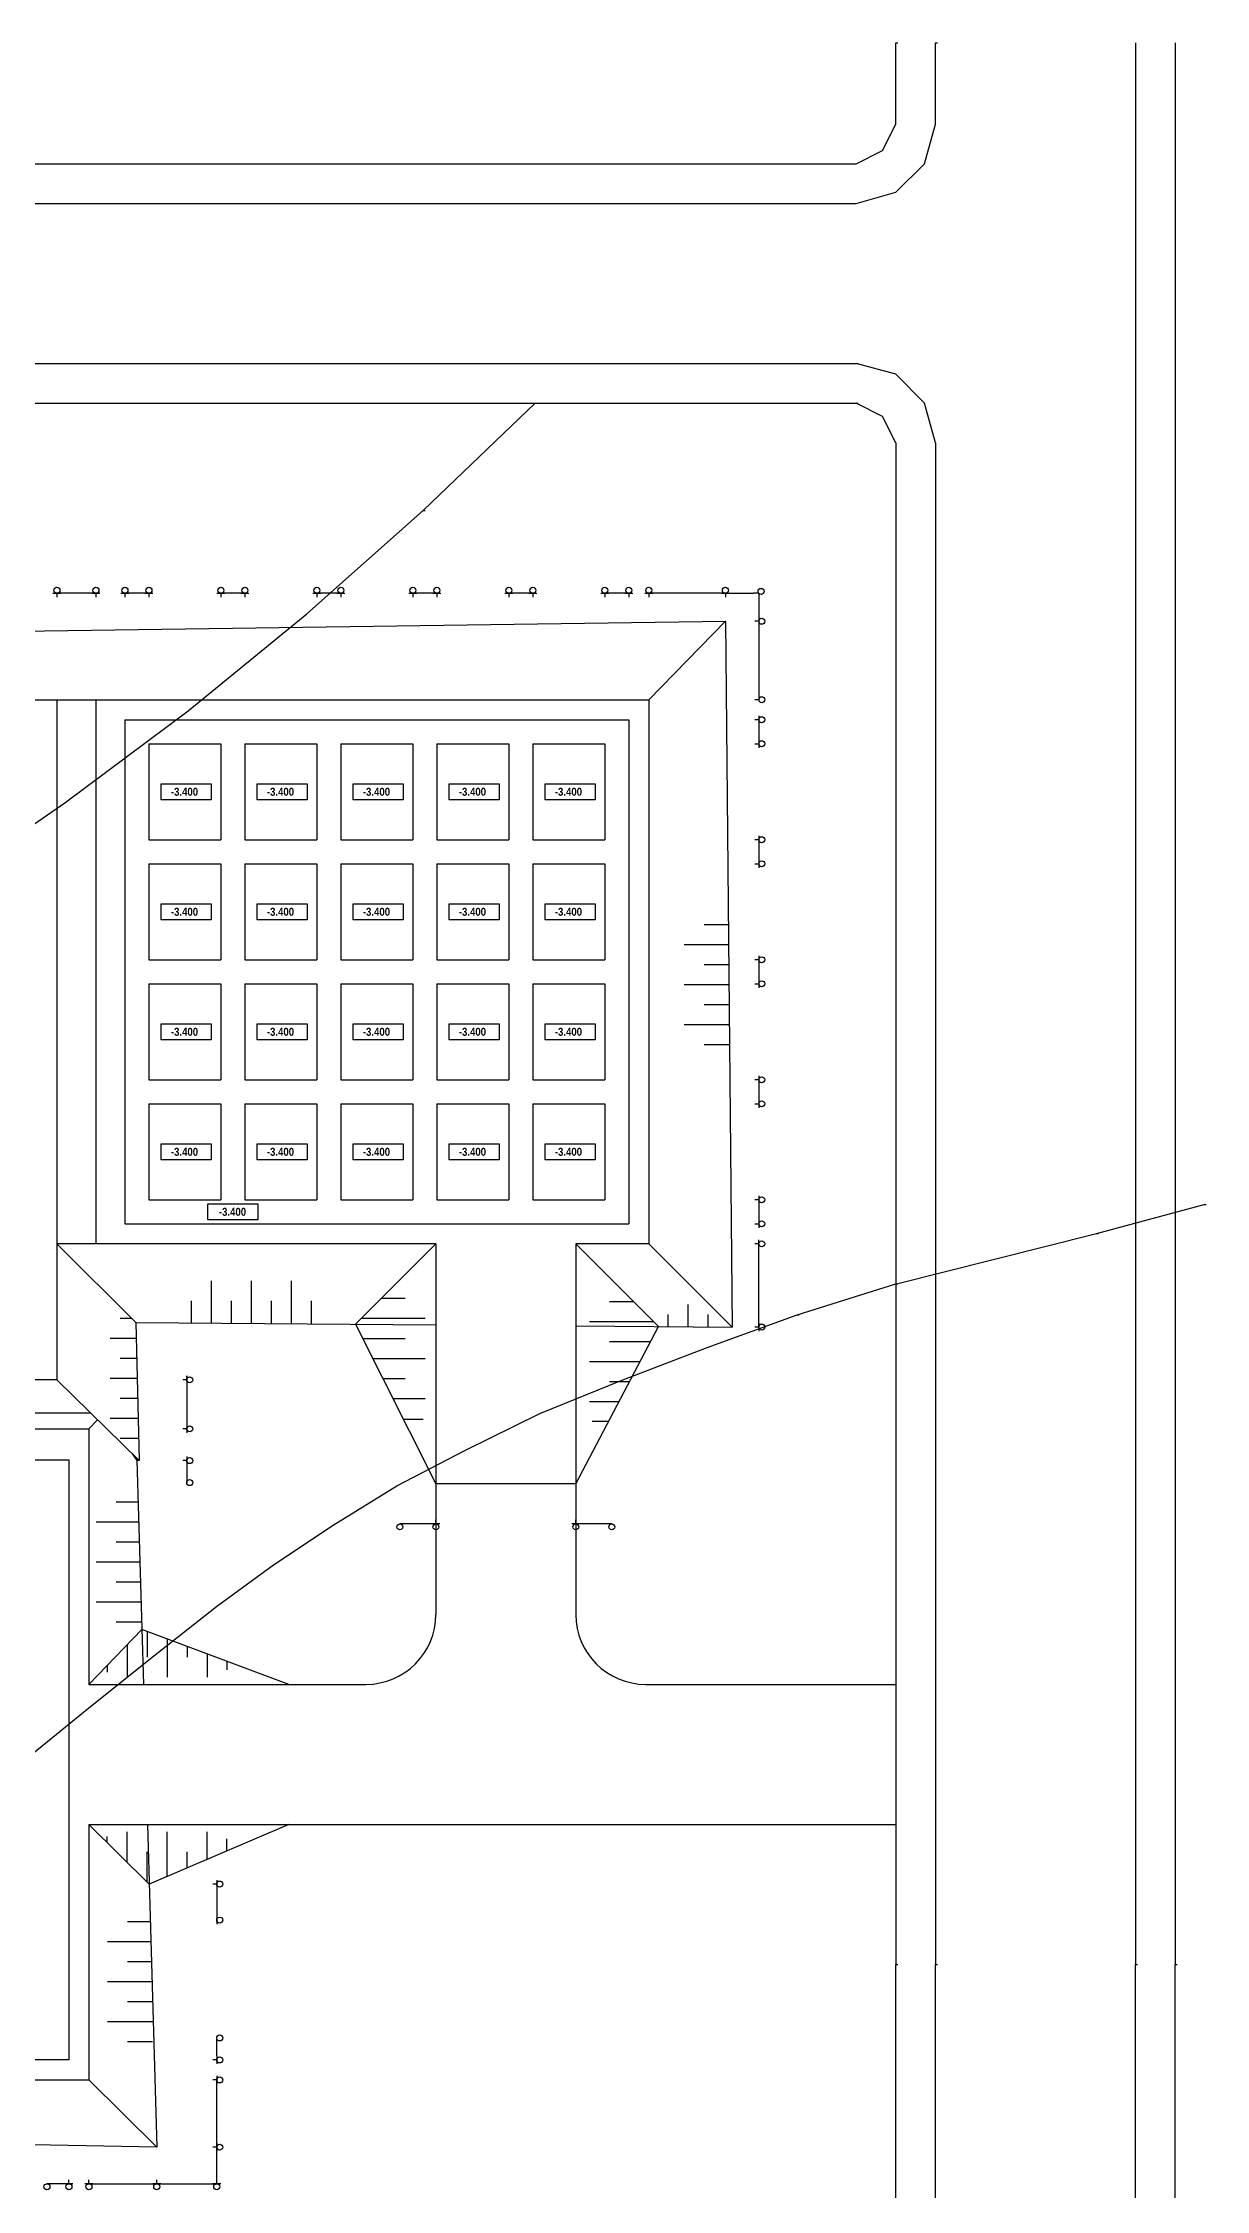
# Model space of a CAD drawing. Header units: millimetres. Extents: x -51 to 2999949, y -1641567 to 415040.
# Drawn here: x 1997370 to 2055538, y 195180 to 302519 of the extents above; entities that cross this region are included whole.
import ezdxf

# ---------------------------------------------------------------- set-up
doc = ezdxf.new("R2010")
doc.units = ezdxf.units.MM
doc.header["$LTSCALE"] = 75
doc.header["$MEASUREMENT"] = 0
doc.layers.get('0').update_dxf_attribs({"linetype": 'CONTINUOUS'})
for name, color, linetype in [('cesty', 161, 'CONTINUOUS'), ('objekt A+B', 10, 'CONTINUOUS'), ('objekt B pasy', 140, 'CONTINUOUS'), ('objekt C', 30, 'CONTINUOUS'), ('objekt C deska', 150, 'CONTINUOUS'), ('svahování', 80, 'CONTINUOUS'), ('TEXT hlouby PPD', 255, 'CONTINUOUS'), ('TEXT hlouby SJ', 6, 'CONTINUOUS'), ('vytyčení', 50, 'CONTINUOUS')]:
    doc.layers.add(name, color=color, linetype=linetype)
doc.styles.add('hloubky patek a pasu', font='ariblk.ttf', dxfattribs={"width": 0.75, "height": 400})

msp = doc.modelspace()

# ---------------------------------------------------------------- linework, layer by layer
for p, q in [((1889847.5854, 286496.2561), (2038142.3038, 286496.2561)), ((1889847.5854, 284515.909), (2038142.3038, 284515.909))]:
    msp.add_line(p, q)
for points in [[(1885784.0135, 302519.0837), (1885784.0135, 298455.5184), (1886324.1064, 296475.1713), (1887764.3607, 295060.6413), (1889847.5854, 294494.8241), (2038039.4327, 294494.8241), (2040019.7798, 295060.6413), (2041460.0406, 296475.1713), (2042000.127, 298455.5184), (2042000.127, 302519.0837), (2042103.0111, 302519.0837)], [(1887764.3607, 302519.0837), (1887764.3607, 298455.5184), (1888407.3312, 297143.8596), (1889847.5854, 296475.1713), (2038039.4327, 296475.1713), (2039351.0915, 297143.8596), (2040019.7798, 298455.5184), (2040019.7798, 302519.0837), (2040122.664, 302519.0837)], [(2052004.7468, 302519.0837), (2052004.7468, 206459.2977), (2052107.6179, 206459.2977)], [(2053985.0939, 302519.0837), (2053985.0939, 206459.2977), (2054087.9781, 206459.2977)], [(2042000.127, 282535.5619), (2041460.0406, 284515.909), (2040019.7798, 285956.1567), (2038039.4327, 286496.2561), (2038142.3038, 286496.2561)], [(2016384.1901, 279140.6848), (2021990.8873, 284515.909), (2022093.7715, 284515.909)], [(2040019.7798, 282535.5619), (2039351.0915, 283847.2207), (2038039.4327, 284515.909), (2038142.3038, 284515.909)], [(2040019.7798, 282535.5619), (2040019.7798, 206459.2977), (2040122.664, 206459.2977)], [(2042000.127, 282535.5619), (2042000.127, 206459.2977), (2042103.0111, 206459.2977)], [(1971864.9041, 248509.5596), (1978783.2602, 252135.9228), (1985598.7582, 255968.0281), (1992079.899, 260134.4646), (1998458.1687, 264532.3872), (2004630.6832, 269136.052), (2010571.7376, 273971.2029), (2016384.1901, 279140.6848), (2016487.0612, 279140.6848)], [(2050059.47, 243005.7465), (2055434.6942, 244445.9942), (2055537.5653, 244445.9942)], [(2039951.4623, 240463.9505), (2040054.8371, 240485.3), (2044889.9881, 241694.0877), (2050059.47, 243005.7465), (2050162.3411, 243005.7465)], [(2035081.7709, 238942.155), (2040019.7798, 240485.3), (2040122.664, 240485.3)], [(1979889.1768, 202395.7192), (1984287.0994, 206356.4266), (1988453.5358, 209957.0458), (1992414.2432, 213377.6537), (1996169.1821, 216438.1866), (1999666.9564, 219292.9904), (2002984.6802, 221942.0258), (2006045.2262, 224359.6013), (2008900.0038, 226442.8195), (2011883.3964, 228423.1666), (2015072.5313, 230377.796), (2018467.4083, 232152.4009), (2022222.3604, 234004.1592), (2026285.9257, 235650.1491), (2030580.9772, 237296.1651), (2035081.7709, 238942.155), (2035184.642, 238942.155)], [(1885784.0135, 206459.2977), (1885784.0135, 124441.9724), (1886324.1064, 122358.7477), (1887764.3607, 120918.4934), (1889847.5854, 120378.4005), (2038039.4327, 120378.4005), (2040019.7798, 120918.4934), (2041460.0406, 122358.7477), (2042000.127, 124441.9724), (2042000.127, 206459.2977), (2042103.0111, 206459.2977)], [(1887764.3607, 206459.2977), (1887764.3607, 124441.9724), (1888407.3312, 123027.436), (1889847.5854, 122358.7477), (2038039.4327, 122358.7477), (2039351.0915, 123027.436), (2040019.7798, 124441.9724), (2040019.7798, 206459.2977), (2040122.664, 206459.2977)], [(2052004.7468, 104355.573), (2052004.7468, 206459.2977), (2052107.6179, 206459.2977)], [(2053985.0939, 104355.573), (2053985.0939, 206459.2977), (2054087.9781, 206459.2977)]]:
    msp.add_lwpolyline(points)
at = {"layer": 'cesty'}
for p, q in [((2017019.7798, 242484.2977), (2012997.2698, 238461.7876)), ((2017019.7798, 242484.2977), (2017019.7798, 223959.2977)), ((2024019.7798, 242484.2977), (2024019.7798, 223959.2977)), ((2024019.7798, 242484.2977), (2028154.5737, 238349.5038)), ((2024019.7798, 242484.2977), (2024019.7798, 230484.2977)), ((2012997.2698, 238461.7876), (2017019.7798, 230484.2977)), ((2017019.7798, 238431.9892), (2017019.7798, 226431.9892)), ((2024019.7798, 230484.2977), (2028154.5737, 238349.5038)), ((2024019.7798, 230484.2977), (2017019.7798, 230484.2977)), ((1999669.7798, 220459.2977), (2002313.0059, 223197.2844)), ((2009669.7798, 220459.2977), (2002313.0059, 223197.2844)), ((1999669.7798, 220459.2977), (2013519.7798, 220459.2977)), ((1999669.7798, 220459.2977), (2009669.7798, 220459.2977)), ((2027519.7798, 220459.2977), (2036019.7798, 220459.2977)), ((2027519.7798, 220459.2977), (2040019.7798, 220459.2977)), ((1999669.7798, 213459.2977), (2040019.7798, 213459.2977)), ((1999669.7798, 213459.2977), (2002680.984, 210475.7891)), ((2009669.7798, 213459.2977), (2002680.984, 210475.7891))]:
    msp.add_line(p, q, dxfattribs=at)
for centre, start, end in [((2013519.7798, 223959.2977), 270, 0), ((2027519.7798, 223959.2977), 180, 270)]:
    msp.add_arc(centre, 3500, start, end, dxfattribs=at)
at = {"layer": 'objekt A+B'}
for p, q in [((1952896.208, 272494.6339), (2031498.657, 273605.3723)), ((2027669.7798, 269684.2977), (2031498.657, 273605.3723)), ((2031498.657, 273605.3723), (2031841.4152, 238322.192)), ((1955669.7798, 269684.2977), (2027669.7798, 269684.2977)), ((1998069.7798, 269684.2977), (1998069.7798, 242484.2977)), ((2000019.7798, 269684.2977), (2000019.7798, 242484.2977)), ((2027669.7798, 269684.2977), (2027669.7798, 242484.2977)), ((2017019.7798, 242484.2977), (1998069.7798, 242484.2977)), ((1998069.7798, 242484.2977), (1998069.7798, 235684.2977)), ((1998069.7798, 242484.2977), (2002010.904, 238543.1735)), ((2027669.7798, 242484.2977), (2024019.7798, 242484.2977)), ((2027669.7798, 242484.2977), (2031831.8143, 238322.2632)), ((2002010.904, 238543.1735), (2002185.7949, 231646.8748)), ((2002010.904, 238543.1735), (2017019.7798, 238431.9892)), ((2024019.7798, 238380.1339), (2031841.4152, 238322.192)), ((1998069.7798, 235684.2977), (1955669.7798, 235684.2977)), ((1998069.7798, 235684.2977), (2002185.7949, 231646.8748)), ((2002185.7949, 231646.8748), (2002068.576, 231647.5525))]:
    msp.add_line(p, q, dxfattribs=at)
at = {"layer": 'objekt B pasy', "extrusion": (3.35875e-15, -3.39308e-16, -1)}
for p, q in [((2001469.7798, 268684.2977), (2001469.7798, 243484.2977)), ((2001469.7798, 268684.2977), (2026669.7798, 268684.2977)), ((2026669.7798, 268684.2977), (2026669.7798, 243484.2977)), ((2002669.7798, 267484.2977), (2006269.7798, 267484.2977)), ((2002669.7798, 267484.2977), (2002669.7798, 262684.2977)), ((2006269.7798, 267484.2977), (2006269.7798, 262684.2977)), ((2007469.7798, 267484.2977), (2011069.7798, 267484.2977)), ((2007469.7798, 267484.2977), (2007469.7798, 262684.2977)), ((2011069.7798, 267484.2977), (2011069.7798, 262684.2977)), ((2012269.7798, 267484.2977), (2015869.7798, 267484.2977)), ((2012269.7798, 267484.2977), (2012269.7798, 262684.2977)), ((2015869.7798, 267484.2977), (2015869.7798, 262684.2977)), ((2017069.7798, 267484.2977), (2020669.7798, 267484.2977)), ((2017069.7798, 267484.2977), (2017069.7798, 262684.2977)), ((2020669.7798, 267484.2977), (2020669.7798, 262684.2977)), ((2021869.7798, 267484.2977), (2025469.7798, 267484.2977)), ((2021869.7798, 267484.2977), (2021869.7798, 262684.2977)), ((2025469.7798, 267484.2977), (2025469.7798, 262684.2977)), ((2002669.7798, 262684.2977), (2006269.7798, 262684.2977)), ((2007469.7798, 262684.2977), (2011069.7798, 262684.2977)), ((2012269.7798, 262684.2977), (2015869.7798, 262684.2977)), ((2017069.7798, 262684.2977), (2020669.7798, 262684.2977)), ((2021869.7798, 262684.2977), (2025469.7798, 262684.2977)), ((2002669.7798, 261484.2977), (2006269.7798, 261484.2977)), ((2002669.7798, 261484.2977), (2002669.7798, 256684.2977)), ((2006269.7798, 261484.2977), (2006269.7798, 256684.2977)), ((2007469.7798, 261484.2977), (2011069.7798, 261484.2977)), ((2007469.7798, 261484.2977), (2007469.7798, 256684.2977)), ((2011069.7798, 261484.2977), (2011069.7798, 256684.2977)), ((2012269.7798, 261484.2977), (2015869.7798, 261484.2977)), ((2012269.7798, 261484.2977), (2012269.7798, 256684.2977)), ((2015869.7798, 261484.2977), (2015869.7798, 256684.2977)), ((2017069.7798, 261484.2977), (2020669.7798, 261484.2977)), ((2017069.7798, 261484.2977), (2017069.7798, 256684.2977)), ((2020669.7798, 261484.2977), (2020669.7798, 256684.2977)), ((2021869.7798, 261484.2977), (2025469.7798, 261484.2977)), ((2021869.7798, 261484.2977), (2021869.7798, 256684.2977)), ((2025469.7798, 261484.2977), (2025469.7798, 256684.2977)), ((2002669.7798, 256684.2977), (2006269.7798, 256684.2977)), ((2007469.7798, 256684.2977), (2011069.7798, 256684.2977)), ((2012269.7798, 256684.2977), (2015869.7798, 256684.2977)), ((2017069.7798, 256684.2977), (2020669.7798, 256684.2977)), ((2021869.7798, 256684.2977), (2025469.7798, 256684.2977)), ((2002669.7798, 255484.2977), (2006269.7798, 255484.2977)), ((2002669.7798, 255484.2977), (2002669.7798, 250684.2977)), ((2006269.7798, 255484.2977), (2006269.7798, 250684.2977)), ((2007469.7798, 255484.2977), (2011069.7798, 255484.2977)), ((2007469.7798, 255484.2977), (2007469.7798, 250684.2977)), ((2011069.7798, 255484.2977), (2011069.7798, 250684.2977)), ((2012269.7798, 255484.2977), (2015869.7798, 255484.2977)), ((2012269.7798, 255484.2977), (2012269.7798, 250684.2977)), ((2015869.7798, 255484.2977), (2015869.7798, 250684.2977)), ((2017069.7798, 255484.2977), (2020669.7798, 255484.2977)), ((2017069.7798, 255484.2977), (2017069.7798, 250684.2977)), ((2020669.7798, 255484.2977), (2020669.7798, 250684.2977)), ((2021869.7798, 255484.2977), (2025469.7798, 255484.2977)), ((2021869.7798, 255484.2977), (2021869.7798, 250684.2977)), ((2025469.7798, 255484.2977), (2025469.7798, 250684.2977)), ((2002669.7798, 250684.2977), (2006269.7798, 250684.2977)), ((2007469.7798, 250684.2977), (2011069.7798, 250684.2977)), ((2012269.7798, 250684.2977), (2015869.7798, 250684.2977)), ((2017069.7798, 250684.2977), (2020669.7798, 250684.2977)), ((2021869.7798, 250684.2977), (2025469.7798, 250684.2977)), ((2002669.7798, 249484.2977), (2006269.7798, 249484.2977)), ((2002669.7798, 249484.2977), (2002669.7798, 244684.2977)), ((2006269.7798, 249484.2977), (2006269.7798, 244684.2977)), ((2007469.7798, 249484.2977), (2011069.7798, 249484.2977)), ((2007469.7798, 249484.2977), (2007469.7798, 244684.2977)), ((2011069.7798, 249484.2977), (2011069.7798, 244684.2977)), ((2012269.7798, 249484.2977), (2015869.7798, 249484.2977)), ((2012269.7798, 249484.2977), (2012269.7798, 244684.2977)), ((2015869.7798, 249484.2977), (2015869.7798, 244684.2977)), ((2017069.7798, 249484.2977), (2020669.7798, 249484.2977)), ((2017069.7798, 249484.2977), (2017069.7798, 244684.2977)), ((2020669.7798, 249484.2977), (2020669.7798, 244684.2977)), ((2021869.7798, 249484.2977), (2025469.7798, 249484.2977)), ((2021869.7798, 249484.2977), (2021869.7798, 244684.2977)), ((2025469.7798, 249484.2977), (2025469.7798, 244684.2977)), ((2002669.7798, 244684.2977), (2006269.7798, 244684.2977)), ((2007469.7798, 244684.2977), (2011069.7798, 244684.2977)), ((2012269.7798, 244684.2977), (2015869.7798, 244684.2977)), ((2017069.7798, 244684.2977), (2020669.7798, 244684.2977)), ((2021869.7798, 244684.2977), (2025469.7798, 244684.2977)), ((2001469.7798, 243484.2977), (2026669.7798, 243484.2977))]:
    msp.add_line(p, q, dxfattribs=at)
at = {"layer": 'objekt C'}
for p, q in [((1954862.7267, 234041.3508), (1999744.7083, 234041.3508)), ((1955669.7798, 233234.2977), (1999669.7798, 233234.2977)), ((1999669.7798, 233234.2977), (2000106.3972, 233686.568)), ((1999669.7798, 233234.2977), (1999669.7798, 220459.2977)), ((2001838.6105, 231987.4301), (2002068.576, 231647.5525)), ((2002068.576, 231647.5525), (2002392.2041, 220459.2977)), ((1999669.7798, 213459.2977), (1999669.7798, 200684.2977)), ((2002594.6839, 213459.2977), (2003061.4127, 197323.8594)), ((1955669.7798, 200684.2977), (1999669.7798, 200684.2977)), ((1999669.7798, 200684.2977), (2003061.4127, 197323.8594)), ((2003061.4127, 197323.8594), (1953206.4049, 198294.1441))]:
    msp.add_line(p, q, dxfattribs=at)
at = {"layer": 'objekt C deska', "extrusion": (1.93959e-16, -3.39308e-16, -1)}
for p, q in [((1956669.7798, 231684.2977), (1998669.7798, 231684.2977)), ((1998669.7798, 231684.2977), (1998669.7798, 201684.2977)), ((1998669.7798, 201684.2977), (1956669.7798, 201684.2977))]:
    msp.add_line(p, q, dxfattribs=at)
at = {"layer": 'svahování'}
for p, q in [((2031646.0646, 258431.3806), (2030439.3679, 258431.3806)), ((2031655.7791, 257431.3806), (2029439.3679, 257431.3806)), ((2031665.4936, 256431.3806), (2030439.3679, 256431.3806)), ((2031675.2081, 255431.3806), (2029439.3679, 255431.3806)), ((2031689.3679, 254431.3806), (2030439.3679, 254431.3806)), ((2031689.3679, 253431.3806), (2029439.3679, 253431.3806)), ((2031689.3679, 252431.3806), (2030439.3679, 252431.3806)), ((2005794.6452, 238515.1439), (2005794.6452, 240632.4464)), ((2007794.6452, 238500.3281), (2007794.6452, 240632.4464)), ((2009794.6452, 238485.5123), (2009794.6452, 240632.4464)), ((2004794.6452, 238522.5518), (2004794.6452, 239632.4464)), ((2006794.6452, 238507.736), (2006794.6452, 239632.4464)), ((2008794.6452, 238492.9202), (2008794.6452, 239632.4464)), ((2010794.6452, 238478.1044), (2010794.6452, 239632.4464)), ((2014295.0067, 239759.5245), (2015490.6182, 239759.5245)), ((2026912.8801, 239591.1974), (2025704.024, 239591.1974)), ((2029640.6933, 238338.4948), (2029640.6933, 239445.1886)), ((2001801.9215, 238752.156), (2001225.2647, 238752.156)), ((2013295.0067, 238759.5245), (2016490.6182, 238759.5245)), ((2027912.8801, 238591.1974), (2024704.024, 238591.1974)), ((2028640.6933, 238345.9027), (2028640.6933, 238945.1886)), ((2030640.6933, 238331.0869), (2030640.6933, 238945.1886)), ((2002030.9643, 237752.156), (2000725.2647, 237752.156)), ((2013351.3736, 237759.5245), (2015490.6182, 237759.5245)), ((2027755.9267, 237591.1974), (2025704.024, 237591.1974)), ((2002056.3244, 236752.156), (2001225.2647, 236752.156)), ((2013855.6062, 236759.5245), (2016490.6182, 236759.5245)), ((2027230.2197, 236591.1974), (2024704.024, 236591.1974)), ((2002081.6845, 235752.156), (2000725.2647, 235752.156)), ((2014359.8387, 235759.5245), (2015490.6182, 235759.5245)), ((2026704.5127, 235591.1974), (2025704.024, 235591.1974)), ((2002107.0447, 234752.156), (2001225.2647, 234752.156)), ((2014864.0713, 234759.5245), (2016490.6182, 234759.5245)), ((2026178.8057, 234591.1974), (2024704.024, 234591.1974)), ((2002132.4048, 233752.156), (2000725.2647, 233752.156)), ((2016388.8586, 233703.1099), (2015396.7499, 233703.1099)), ((2025662.8272, 233609.7029), (2024841.1398, 233609.7029)), ((2002157.7649, 232752.156), (2001225.2647, 232752.156)), ((2002128.8189, 229564.8759), (2001038.812, 229564.8759)), ((2002157.7446, 228564.8759), (2000038.812, 228564.8759)), ((2002186.6703, 227564.8759), (2001038.812, 227564.8759)), ((2002215.596, 226564.8759), (2000038.812, 226564.8759)), ((2002244.5217, 225564.8759), (2001038.812, 225564.8759)), ((2002273.4474, 224564.8759), (2000038.812, 224564.8759)), ((2002288.812, 223564.8759), (2001038.812, 223564.8759)), ((2001574.9784, 222432.7983), (2001574.9784, 220828.5771)), ((2002574.9784, 223099.7855), (2002574.9784, 221828.5771)), ((2003574.9784, 222727.6133), (2003574.9784, 220828.5771)), ((2004574.9784, 222355.4411), (2004574.9784, 221828.5771)), ((2000574.9784, 221396.9479), (2000574.9784, 221064.2081)), ((2005574.9784, 221983.2689), (2005574.9784, 220828.5771)), ((2006574.9784, 221611.0967), (2006574.9784, 221182.3805)), ((2000574.9784, 212562.4247), (2000574.9784, 212854.3872)), ((2001574.9784, 211571.6223), (2001574.9784, 213090.0182)), ((2003574.9784, 210857.4342), (2003574.9784, 213090.0182)), ((2005574.9784, 211711.2318), (2005574.9784, 213090.0182)), ((2006574.9784, 212138.1306), (2006574.9784, 212736.2149)), ((2002574.9784, 210580.8198), (2002574.9784, 212090.0182)), ((2004574.9784, 211284.333), (2004574.9784, 212090.0182)), ((2002735.3264, 208597.0995), (2001591.5468, 208597.0995)), ((2002764.2521, 207597.0995), (2000591.5468, 207597.0995)), ((2002793.1778, 206597.0995), (2001591.5468, 206597.0995)), ((2002841.5468, 205597.0995), (2000591.5468, 205597.0995)), ((2002841.5468, 204597.0995), (2001591.5468, 204597.0995)), ((2002841.5468, 203597.0995), (2000591.5468, 203597.0995)), ((2002841.5468, 202597.0995), (2001591.5468, 202597.0995))]:
    msp.add_line(p, q, dxfattribs=at)
at = {"layer": 'TEXT hlouby PPD'}
msp.add_line((2002466.997, 267522.3035), (2002466.997, 267522.3035), dxfattribs=at)
msp.add_line((2002466.997, 267522.3035), (2002466.997, 267522.3035), dxfattribs=at)
at = {"layer": 'TEXT hlouby PPD', "elevation": 0}
for points in [[(2003288.7608, 265484.2977), (2005788.7608, 265484.2977), (2005788.7608, 264684.2977), (2003288.7608, 264684.2977)], [(2008088.7608, 265484.2977), (2010588.7608, 265484.2977), (2010588.7608, 264684.2977), (2008088.7608, 264684.2977)], [(2012888.7608, 265484.2977), (2015388.7608, 265484.2977), (2015388.7608, 264684.2977), (2012888.7608, 264684.2977)], [(2017688.7608, 265484.2977), (2020188.7608, 265484.2977), (2020188.7608, 264684.2977), (2017688.7608, 264684.2977)], [(2022488.7608, 265484.2977), (2024988.7608, 265484.2977), (2024988.7608, 264684.2977), (2022488.7608, 264684.2977)], [(2003288.7608, 259484.2977), (2005788.7608, 259484.2977), (2005788.7608, 258684.2977), (2003288.7608, 258684.2977)], [(2008088.7608, 259484.2977), (2010588.7608, 259484.2977), (2010588.7608, 258684.2977), (2008088.7608, 258684.2977)], [(2012888.7608, 259484.2977), (2015388.7608, 259484.2977), (2015388.7608, 258684.2977), (2012888.7608, 258684.2977)], [(2017688.7608, 259484.2977), (2020188.7608, 259484.2977), (2020188.7608, 258684.2977), (2017688.7608, 258684.2977)], [(2003288.7608, 253484.2977), (2005788.7608, 253484.2977), (2005788.7608, 252684.2977), (2003288.7608, 252684.2977)], [(2008088.7608, 253484.2977), (2010588.7608, 253484.2977), (2010588.7608, 252684.2977), (2008088.7608, 252684.2977)], [(2012888.7608, 253484.2977), (2015388.7608, 253484.2977), (2015388.7608, 252684.2977), (2012888.7608, 252684.2977)], [(2017688.7608, 253484.2977), (2020188.7608, 253484.2977), (2020188.7608, 252684.2977), (2017688.7608, 252684.2977)], [(2003288.7608, 247484.2977), (2005788.7608, 247484.2977), (2005788.7608, 246684.2977), (2003288.7608, 246684.2977)], [(2008088.7608, 247484.2977), (2010588.7608, 247484.2977), (2010588.7608, 246684.2977), (2008088.7608, 246684.2977)], [(2012888.7608, 247484.2977), (2015388.7608, 247484.2977), (2015388.7608, 246684.2977), (2012888.7608, 246684.2977)], [(2017688.7608, 247484.2977), (2020188.7608, 247484.2977), (2020188.7608, 246684.2977), (2017688.7608, 246684.2977)]]:
    msp.add_lwpolyline(points, close=True, dxfattribs=at)
at = {"layer": 'TEXT hlouby PPD'}
for points in [[(2022488.7608, 259484.2977), (2024988.7608, 259484.2977), (2024988.7608, 258684.2977), (2022488.7608, 258684.2977)], [(2022488.7608, 253484.2977), (2024988.7608, 253484.2977), (2024988.7608, 252684.2977), (2022488.7608, 252684.2977)], [(2022488.7608, 247484.2977), (2024988.7608, 247484.2977), (2024988.7608, 246684.2977), (2022488.7608, 246684.2977)]]:
    msp.add_lwpolyline(points, close=True, dxfattribs=at)
at = {"layer": 'TEXT hlouby SJ', "elevation": 0}
msp.add_lwpolyline([(2005619.7798, 244484.2977), (2008119.7798, 244484.2977), (2008119.7798, 243684.2977), (2005619.7798, 243684.2977)], close=True, dxfattribs=at)
at = {"layer": 'vytyčení'}
for p, q in [((1997869.7798, 275005.3723), (1998269.7798, 275005.3723)), ((1998069.7798, 275005.3723), (1998069.7798, 274805.3723)), ((1998069.7798, 275005.3723), (1998269.7798, 275005.3723)), ((2000019.7798, 275005.3723), (1998069.7798, 275005.3723)), ((1999819.7798, 275005.3723), (2000219.7798, 275005.3723)), ((2000019.7798, 275005.3723), (2000019.7798, 274805.3723)), ((2000019.7798, 275005.3723), (2000219.7798, 275005.3723)), ((2001269.7798, 275005.3723), (2001669.7798, 275005.3723)), ((2001469.7798, 275005.3723), (2001469.7798, 274805.3723)), ((2001469.7798, 275005.3723), (2001669.7798, 275005.3723)), ((2002669.7798, 275005.3723), (2001469.7798, 275005.3723)), ((2002469.7798, 275005.3723), (2002869.7798, 275005.3723)), ((2002669.7798, 275005.3723), (2002669.7798, 274805.3723)), ((2002669.7798, 275005.3723), (2002869.7798, 275005.3723)), ((2006069.7798, 275005.3723), (2006469.7798, 275005.3723)), ((2006269.7798, 275005.3723), (2006269.7798, 274805.3723)), ((2006269.7798, 275005.3723), (2006469.7798, 275005.3723)), ((2007469.7798, 275005.3723), (2006269.7798, 275005.3723)), ((2007269.7798, 275005.3723), (2007669.7798, 275005.3723)), ((2007469.7798, 275005.3723), (2007469.7798, 274805.3723)), ((2007469.7798, 275005.3723), (2007669.7798, 275005.3723)), ((2010869.7798, 275005.3723), (2011269.7798, 275005.3723)), ((2011069.7798, 275005.3723), (2011069.7798, 274805.3723)), ((2011069.7798, 275005.3723), (2011269.7798, 275005.3723)), ((2012269.7798, 275005.3723), (2011069.7798, 275005.3723)), ((2012069.7798, 275005.3723), (2012469.7798, 275005.3723)), ((2012269.7798, 275005.3723), (2012269.7798, 274805.3723)), ((2012269.7798, 275005.3723), (2012469.7798, 275005.3723)), ((2015669.7798, 275005.3723), (2016069.7798, 275005.3723)), ((2015869.7798, 275005.3723), (2015869.7798, 274805.3723)), ((2015869.7798, 275005.3723), (2016069.7798, 275005.3723)), ((2017069.7798, 275005.3723), (2015869.7798, 275005.3723)), ((2016869.7798, 275005.3723), (2017269.7798, 275005.3723)), ((2017069.7798, 275005.3723), (2017069.7798, 274805.3723)), ((2017069.7798, 275005.3723), (2017269.7798, 275005.3723)), ((2020469.7798, 275005.3723), (2020869.7798, 275005.3723)), ((2020669.7798, 275005.3723), (2020669.7798, 274805.3723)), ((2020669.7798, 275005.3723), (2020869.7798, 275005.3723)), ((2021869.7798, 275005.3723), (2020669.7798, 275005.3723)), ((2021669.7798, 275005.3723), (2022069.7798, 275005.3723)), ((2021869.7798, 275005.3723), (2021869.7798, 274805.3723)), ((2021869.7798, 275005.3723), (2022069.7798, 275005.3723)), ((2025269.7798, 275005.3723), (2025669.7798, 275005.3723)), ((2025469.7798, 275005.3723), (2025469.7798, 274805.3723)), ((2025469.7798, 275005.3723), (2025669.7798, 275005.3723)), ((2026669.7798, 275005.3723), (2025469.7798, 275005.3723)), ((2026469.7798, 275005.3723), (2026869.7798, 275005.3723)), ((2026669.7798, 275005.3723), (2026669.7798, 274805.3723)), ((2026669.7798, 275005.3723), (2026869.7798, 275005.3723)), ((2027469.7798, 275005.3723), (2027869.7798, 275005.3723)), ((2031298.657, 275005.3723), (2027669.7798, 275005.3723)), ((2027669.7798, 275005.3723), (2027669.7798, 274805.3723)), ((2027669.7798, 275005.3723), (2027869.7798, 275005.3723)), ((2031298.657, 275005.3723), (2032898.657, 275005.3723)), ((2031498.657, 275005.3723), (2031498.657, 274805.3723)), ((2033169.7798, 275005.3723), (2032898.657, 275005.3723)), ((2033169.7798, 275005.3723), (2033169.7798, 273605.3723)), ((2033169.7798, 273805.3723), (2033169.7798, 272205.3723)), ((2033169.7798, 273605.3723), (2032969.7798, 273605.3723)), ((2033169.7798, 272205.3723), (2033169.7798, 269884.2977)), ((2033169.7798, 269684.2977), (2032969.7798, 269684.2977)), ((2033169.7798, 269884.2977), (2033169.7798, 269684.2977)), ((2033169.7798, 268684.2977), (2032969.7798, 268684.2977)), ((2033169.7798, 268884.2977), (2033169.7798, 267284.2977)), ((2033169.7798, 268684.2977), (2033169.7798, 268284.2977)), ((2032969.7798, 267484.2977), (2033169.7798, 267484.2977)), ((2033169.7798, 262684.2977), (2032969.7798, 262684.2977)), ((2033169.7798, 262884.2977), (2033169.7798, 261284.2977)), ((2032969.7798, 261484.2977), (2033169.7798, 261484.2977)), ((2033169.7798, 256684.2977), (2032969.7798, 256684.2977)), ((2033169.7798, 256884.2977), (2033169.7798, 255284.2977)), ((2032969.7798, 255484.2977), (2033169.7798, 255484.2977)), ((2033169.7798, 250684.2977), (2032969.7798, 250684.2977)), ((2033169.7798, 250884.2977), (2033169.7798, 249284.2977)), ((2032969.7798, 249484.2977), (2033169.7798, 249484.2977)), ((2033169.7798, 244884.2977), (2033169.7798, 243284.2977)), ((2033169.7798, 244684.2977), (2032969.7798, 244684.2977)), ((2032969.7798, 243484.2977), (2033169.7798, 243484.2977)), ((2033169.7798, 242484.2977), (2033169.7798, 242684.2977)), ((2033169.7798, 242484.2977), (2032969.7798, 242484.2977)), ((2033169.7798, 238322.192), (2033169.7798, 242484.2977)), ((2033169.7798, 238322.192), (2032969.7798, 238322.192)), ((2033169.7798, 238522.192), (2033169.7798, 238122.192)), ((2033169.7798, 238322.192), (2033169.7798, 238122.192)), ((2004561.4127, 235684.2977), (2004361.4127, 235684.2977)), ((2004561.4127, 235884.2977), (2004561.4127, 235484.2977)), ((2004561.4127, 235684.2977), (2004561.4127, 235884.2977)), ((2004561.4127, 235684.2977), (2004561.4127, 235484.2977)), ((2004561.4127, 235484.2977), (2004561.4127, 233034.2977)), ((2004561.4127, 233234.2977), (2004361.4127, 233234.2977)), ((2004561.4127, 233434.2977), (2004561.4127, 233034.2977)), ((2004561.4127, 233234.2977), (2004561.4127, 233034.2977)), ((2004561.4127, 231646.8748), (2004361.4127, 231646.8748)), ((2004561.4127, 231846.8748), (2004561.4127, 231446.8748)), ((2004561.4127, 231646.8748), (2004561.4127, 231446.8748)), ((2004561.4127, 231446.8748), (2004561.4127, 230546.8748)), ((2017019.7798, 228484.2977), (2017019.7798, 228684.2977)), ((2024019.7798, 228484.2977), (2024019.7798, 228684.2977)), ((2017019.7798, 228484.2977), (2015219.7798, 228484.2977)), ((2017219.7798, 228484.2977), (2016819.7798, 228484.2977)), ((2017019.7798, 228484.2977), (2016819.7798, 228484.2977)), ((2024219.7798, 228484.2977), (2023819.7798, 228484.2977)), ((2024019.7798, 228484.2977), (2023819.7798, 228484.2977)), ((2025819.7798, 228484.2977), (2024019.7798, 228484.2977)), ((2006061.4127, 210475.7891), (2005861.4127, 210475.7891)), ((2006061.4127, 210675.7891), (2006061.4127, 210275.7891)), ((2006061.4127, 210475.7891), (2006061.4127, 208675.7891)), ((2006061.4127, 210475.7891), (2006061.4127, 210275.7891)), ((2006061.4127, 208875.7891), (2006061.4127, 208475.7891)), ((2006061.4127, 208675.7891), (2006061.4127, 208475.7891)), ((2006061.4127, 201884.2977), (2006061.4127, 202784.2977)), ((2006061.4127, 201884.2977), (2006061.4127, 201484.2977)), ((2006061.4127, 201684.2977), (2005861.4127, 201684.2977)), ((2006061.4127, 201684.2977), (2006061.4127, 201484.2977)), ((2006061.4127, 200884.2977), (2006061.4127, 200484.2977)), ((2006061.4127, 200684.2977), (2005861.4127, 200684.2977)), ((2006061.4127, 195494.1441), (2006061.4127, 200684.2977)), ((2006061.4127, 195494.1441), (2006061.4127, 200684.2977)), ((2006061.4127, 200684.2977), (2006061.4127, 200484.2977)), ((2006061.4127, 197523.8594), (2006061.4127, 197123.8594)), ((2006061.4127, 197323.8594), (2005861.4127, 197323.8594)), ((2006061.4127, 197323.8594), (2006061.4127, 197123.8594)), ((1998469.7798, 195494.1441), (1997569.7798, 195494.1441)), ((1998869.7798, 195494.1441), (1998469.7798, 195494.1441)), ((1998669.7798, 195494.1441), (1998469.7798, 195494.1441)), ((1998669.7798, 195494.1441), (1998669.7798, 195694.1441)), ((1999869.7798, 195494.1441), (1999469.7798, 195494.1441)), ((1999669.7798, 195494.1441), (1999469.7798, 195494.1441)), ((1999669.7798, 195494.1441), (1999669.7798, 195694.1441)), ((1999669.7798, 195494.1441), (2006061.4127, 195494.1441)), ((2003261.4127, 195494.1441), (2002861.4127, 195494.1441)), ((2003061.4127, 195494.1441), (2002861.4127, 195494.1441)), ((2003061.4127, 195494.1441), (2003061.4127, 195694.1441)), ((2003061.4127, 195494.1441), (2006061.4127, 195494.1441)), ((2006261.4127, 195494.1441), (2005861.4127, 195494.1441)), ((2006061.4127, 195494.1441), (2005861.4127, 195494.1441)), ((2006061.4127, 195494.1441), (2006061.4127, 195694.1441))]:
    msp.add_line(p, q, dxfattribs=at)
for centre in [(1998069.7798, 275155.3723), (2000019.7798, 275155.3723), (2001469.7798, 275155.3723), (2002669.7798, 275155.3723), (2006269.7798, 275155.3723), (2007469.7798, 275155.3723), (2011069.7798, 275155.3723), (2012269.7798, 275155.3723), (2015869.7798, 275155.3723), (2017069.7798, 275155.3723), (2020669.7798, 275155.3723), (2021869.7798, 275155.3723), (2025469.7798, 275155.3723), (2026669.7798, 275155.3723), (2027669.7798, 275155.3723), (2031498.657, 275155.3723), (2033284.6949, 275099.4125), (2033319.7798, 273605.3723), (2033319.7798, 269684.2977), (2033319.7798, 268684.2977), (2033319.7798, 267484.2977), (2033319.7798, 262684.2977), (2033319.7798, 261484.2977), (2033319.7798, 256684.2977), (2033319.7798, 255484.2977), (2033319.7798, 250684.2977), (2033319.7798, 249484.2977), (2033319.7798, 244684.2977), (2033319.7798, 243484.2977), (2033319.7798, 242484.2977), (2033319.7798, 238322.192), (2004711.4127, 235684.2977), (2004711.4127, 233234.2977), (2004711.4127, 231646.8748), (2004711.4127, 230546.8748), (2015219.7798, 228334.2977), (2017019.7798, 228334.2977), (2024019.7798, 228334.2977), (2025819.7798, 228334.2977), (2006211.4127, 210475.7891), (2006211.4127, 208675.7891), (2006211.4127, 202784.2977), (2006211.4127, 201684.2977), (2006211.4127, 200684.2977), (2006211.4127, 197323.8594), (1997569.7798, 195344.1441), (1998669.7798, 195344.1441), (1999669.7798, 195344.1441), (2003061.4127, 195344.1441), (2006061.4127, 195344.1441)]:
    msp.add_circle(centre, 150, dxfattribs=at)

# ---------------------------------------------------------------- texts
at = {"layer": 'TEXT hlouby PPD', "char_height": 400, "attachment_point": 1, "style": 'hloubky patek a pasu'}
for insert in [(2003769.7798, 265284.2977), (2008569.7798, 265284.2977), (2013369.7798, 265284.2977), (2018169.7798, 265284.2977), (2022969.7798, 265284.2977), (2003769.7798, 259284.2977), (2008569.7798, 259284.2977), (2013369.7798, 259284.2977), (2018169.7798, 259284.2977), (2022969.7798, 259284.2977), (2003769.7798, 253284.2977), (2008569.7798, 253284.2977), (2013369.7798, 253284.2977), (2018169.7798, 253284.2977), (2022969.7798, 253284.2977), (2003769.7798, 247284.2977), (2008569.7798, 247284.2977), (2013369.7798, 247284.2977), (2018169.7798, 247284.2977), (2022969.7798, 247284.2977)]:
    msp.add_mtext_dynamic_manual_height_columns('-3.400', width=1520.658085, gutter_width=2000, heights=[0], dxfattribs=dict(at, insert=insert))
at = {"layer": 'TEXT hlouby SJ', "insert": (2006169.7798, 244284.2977), "char_height": 400, "attachment_point": 1, "style": 'hloubky patek a pasu'}
msp.add_mtext_dynamic_manual_height_columns('-3.400', width=1520.658085, gutter_width=2000, heights=[0], dxfattribs=at)

doc.saveas('drawing.dxf')
